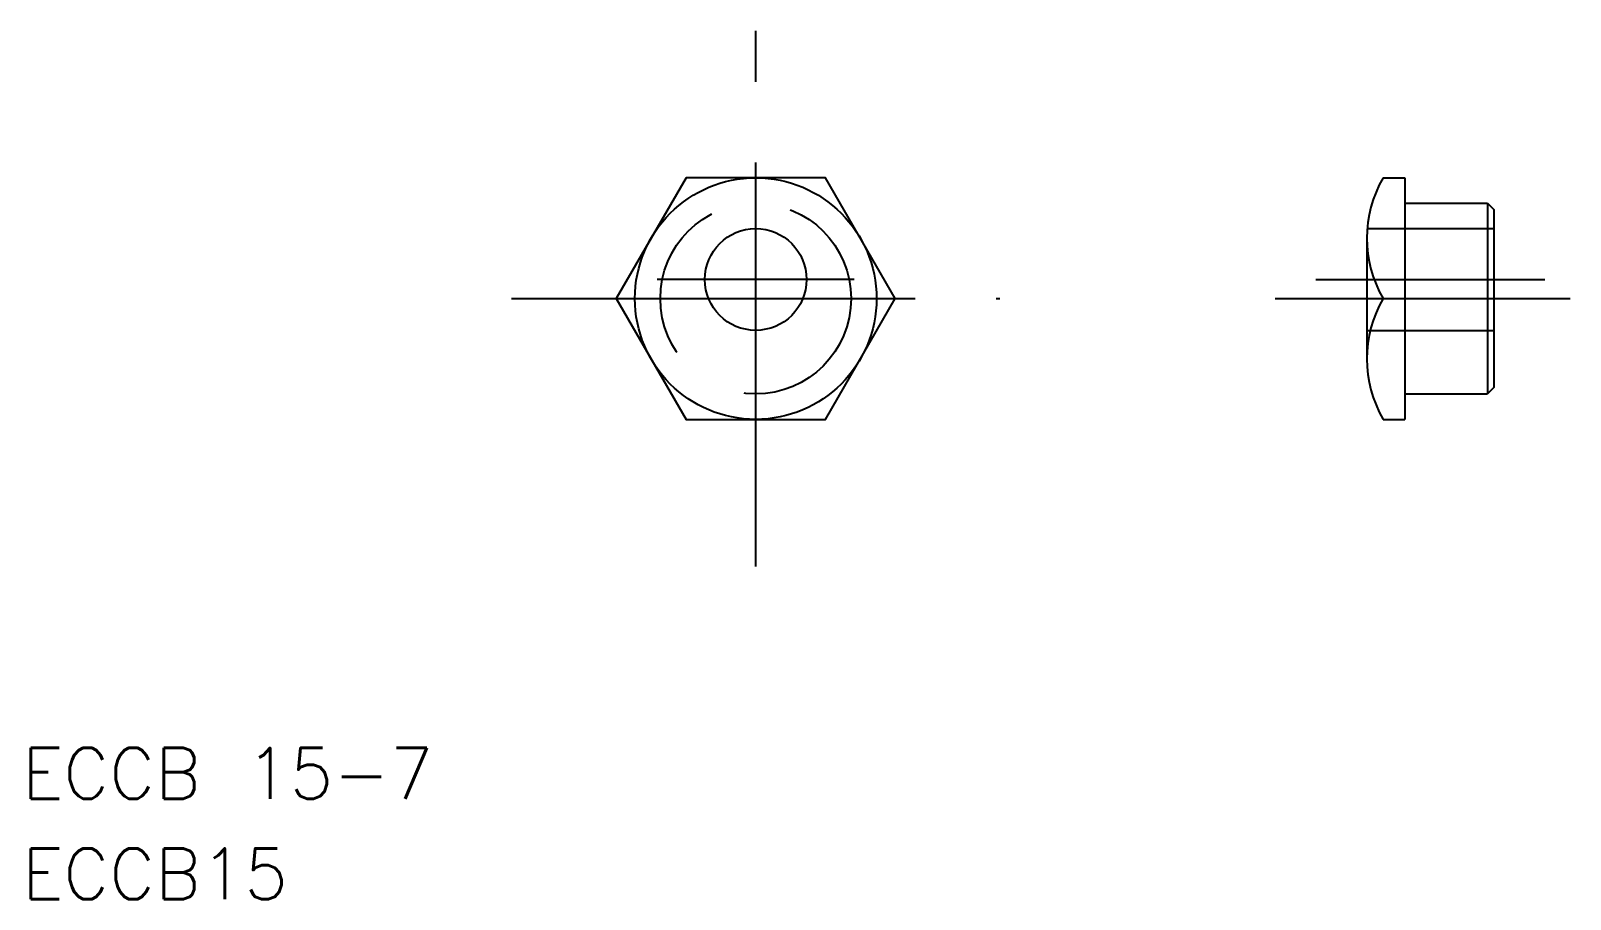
# Model space of a CAD drawing. Extents: x 14 to 135, y 12 to 80.
import ezdxf

# ---------------------------------------------------------------- set-up
doc = ezdxf.new("R2010")
doc.units = 0
doc.linetypes.add('CENTER', pattern=[50.8, 31.75, -6.35, 6.35, -6.35])
doc.linetypes.add('DASHED', pattern=[19.05, 12.7, -6.35])
doc.layers.get('0').update_dxf_attribs({"linetype": 'CONTINUOUS'})
doc.layers.add('CENTER', color=1, linetype='CONTINUOUS')
doc.styles.get("Standard").update_dxf_attribs({"font": 'txt.shx', "bigfont": 'bigfont.shx'})

msp = doc.modelspace()

# ---------------------------------------------------------------- linework, layer by layer
at = {"color": 7, "linetype": 'CONTINUOUS'}
for p, q in [((120.01, 68.31), (121.73, 68.31)), ((121.73, 68.31), (121.73, 49.31)), ((121.73, 66.31), (128.23, 66.31)), ((128.23, 66.31), (128.73, 65.81)), ((128.23, 66.31), (128.23, 51.31)), ((128.73, 65.81), (128.73, 51.81)), ((118.73, 63.56), (118.73, 54.06)), ((120.01, 58.81), (121.73, 58.81)), ((121.73, 51.31), (128.23, 51.31)), ((128.73, 51.81), (128.23, 51.31)), ((120.01, 49.31), (121.73, 49.31))]:
    msp.add_line(p, q, dxfattribs=at)
at = {"color": 3, "linetype": 'DASHED'}
for p, q in [((118.76, 64.31), (128.73, 64.31)), ((118.73, 56.31), (128.73, 56.31))]:
    msp.add_line(p, q, dxfattribs=at)
at = {"color": 7, "linetype": 'CONTINUOUS'}
msp.add_lwpolyline([(65.19, 68.31), (59.7, 58.81), (65.19, 49.31), (76.16, 49.31), (81.64, 58.81), (76.16, 68.31)], close=True, dxfattribs=at)
for centre, radius in [((70.67, 58.81), 9.5), ((70.67, 60.31), 4)]:
    msp.add_circle(centre, radius, dxfattribs=at)
at = {"color": 3, "linetype": 'DASHED'}
msp.add_circle((70.67, 58.81), 7.5, dxfattribs=at)
at = {"color": 7, "linetype": 'CONTINUOUS'}
for centre in [(128.19, 63.56), (128.19, 54.06)]:
    msp.add_arc(centre, 9.45, 149.8371, 210.1629, dxfattribs=at)
at = {"layer": 'CENTER', "color": 1, "linetype": 'CENTER'}
for p, q in [((70.67, 37.75), (70.67, 79.87)), ((78.42, 60.31), (62.92, 60.31)), ((114.73, 60.31), (132.73, 60.31)), ((51.47, 58.81), (89.87, 58.81)), ((111.53, 58.81), (134.73, 58.81))]:
    msp.add_line(p, q, dxfattribs=at)

# ---------------------------------------------------------------- texts
at = {"color": 7, "linetype": 'CONTINUOUS'}
for s, p in [('ECCB 15-7', (12.96, 19.48)), ('ECCB15', (12.96, 11.58))]:
    msp.add_text(s, height=4, dxfattribs=at).set_placement(p)

doc.saveas('drawing.dxf')
